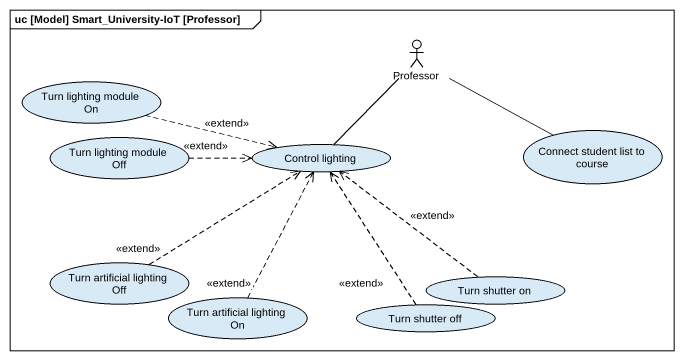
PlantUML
@startuml
mainframe uc [Model] Smart_University-IoT [Professor]
actor Professor
usecase "Turn lighting module On" as Turn_lighting_module_On
usecase "Turn lighting module Off" as Turn_lighting_module_Off
usecase "Control lighting" as Control_lighting
usecase "Connect student list to course" as Connect_student_list_to
usecase "Turn artificial lighting Off" as Turn_artificial_lighting_Off
usecase "Turn shutter on" as Turn_shutter_on
usecase "Turn artificial lighting On" as Turn_artificial_lighting_On
usecase "Turn shutter off" as Turn_shutter_off
Professor -- Control_lighting
Professor -right- Connect_student_list_to
Turn_lighting_module_On .right.> Control_lighting : <<extend>>
Turn_lighting_module_Off .right.> Control_lighting : <<extend>>
Turn_artificial_lighting_Off .up.> Control_lighting : <<extend>>
Turn_shutter_on .up.> Control_lighting : <<extend>>
Turn_artificial_lighting_On .up.> Control_lighting : <<extend>>
Turn_shutter_off .up.> Control_lighting : <<extend>>
@enduml
